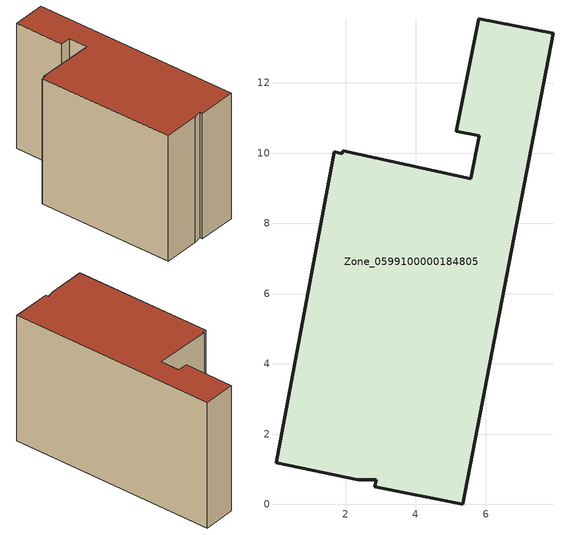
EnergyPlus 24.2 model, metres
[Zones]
Zone_0599100000184805
 floor ground (C_G): 1.93,10.07 5.57,9.27 5.81,10.5 5.16,10.63 5.8,13.83 7.91,13.41 5.34,0 2.83,0.5 2.87,0.7 2.35,0.7 0.02,1.18 1.67,10.04 1.91,9.98 z0
 wall outside (C_F): 7.91,13.41 5.8,13.83 5.16,10.63 5.81,10.5 5.57,9.27 1.93,10.07 1.91,9.98 1.67,10.04 0.02,1.18 2.35,0.7 2.87,0.7 2.83,0.5 5.34,0 7.91,13.41 z0:8.56
 roof outside (C_R): 5.57,9.27 1.93,10.07 1.91,9.98 1.67,10.04 0.02,1.18 2.35,0.7 2.87,0.7 2.83,0.5 5.34,0 7.91,13.41 5.8,13.83 5.16,10.63 5.81,10.5 z8.56
[BUILDING]
Pand.0599100000184805: North Axis=0; Terrain=City; Loads Convergence Tolerance Value=0.04; Temperature Convergence Tolerance Value=0.4; Solar Distribution=FullExterior; Maximum Number of Warmup Days=25; Minimum Number of Warmup Days=1
[Site:Location]
Rotterdam.The.Hague.AP_ZH_NLD Design_Conditions: Latitude=51.96; Longitude=4.45; Time Zone=1; Elevation=-4.5
[SITE:GROUNDTEMPERATURE:BUILDINGSURFACE]
18, 18, 18, 18, 18, 18, 18, 18, 18, 18, 18, 18
[MATERIAL] Thermal Absorptance=0.9; Solar Absorptance=0.7; Visible Absorptance=0.7
Name | Roughness | Thickness | Conductivity | Density | Specific Heat
G.TC.1975-1991 | MediumSmooth | 0.15 | 0.288461 | 540 | 1210
F.TC.1975-1991 | Rough | 0.3 | 0.230769 | 1920 | 840
R.TC.1975-1991 | MediumRough | 0.2 | 0.153846 | 1500 | 1000
[CONSTRUCTION]
C_G: G.TC.1975-1991
C_F: F.TC.1975-1991
C_R: R.TC.1975-1991
[ZONE]
Zone_0599100000184805: Type=1; Multiplier=1; Ceiling Height=Autocalculate; Volume=Autocalculate; Floor Area=autocalculate; Part of Total Floor Area=Yes
[ZONEINFILTRATION:DESIGNFLOWRATE]
Infil_Zone_0599100000184805: Zone or ZoneList or Space or SpaceList=Zone_0599100000184805; Schedule=AlwaysOn; Design Flow Rate Calculation Method=Flow/Area; Flow Rate per Floor Area=0.003; Constant Term Coefficient=1; Temperature Term Coefficient=0; Velocity Term Coefficient=0; Velocity Squared Term Coefficient=0
[HVACTEMPLATE:ZONE:IDEALLOADSAIRSYSTEM]
Zone_0599100000184805: Maximum Heating Supply Air Temperature=50; Minimum Cooling Supply Air Temperature=13; Maximum Heating Supply Air Humidity Ratio=0.0156; Minimum Cooling Supply Air Humidity Ratio=0.0077; Heating Limit=NoLimit; Cooling Limit=NoLimit; Dehumidification Control Type=ConstantSensibleHeatRatio; Cooling Sensible Heat Ratio=0.7; Dehumidification Setpoint=60; Humidification Control Type=None; Humidification Setpoint=30; Outdoor Air Method=None; Outdoor Air Flow Rate per Person=0.00944; Outdoor Air Flow Rate per Zone Floor Area=0; Outdoor Air Flow Rate per Zone=0; Demand Controlled Ventilation Type=None; Outdoor Air Economizer Type=NoEconomizer; Heat Recovery Type=None; Sensible Heat Recovery Effectiveness=0.7; Latent Heat Recovery Effectiveness=0.65
[ZONECONTROL:THERMOSTAT]
ThermostatControl_Zone_0599100000184805: Zone or ZoneList=Zone_0599100000184805; Control Type Schedule=DualSetpointControlType; Control 1=Thermostat_Zone_0599100000184805; Temperature Difference Between Cutout And Setpoint=0
[THERMOSTATSETPOINT:DUALSETPOINT]
Thermostat_Zone_0599100000184805: Heating Setpoint Temperature Schedule=HeatingSetpoint_Zone_0599100000184805; Cooling Setpoint Temperature Schedule=CoolingSetpoint_Zone_0599100000184805
[SCHEDULE:COMPACT]
HeatingSetpoint_Zone_0599100000184805: Through: 12/31, For: AllDays, Until: 24:00, 21
CoolingSetpoint_Zone_0599100000184805: Through: 12/31, For: AllDays, Until: 24:00, 24
DualSetpointControlType: Through: 12/31, For: AllDays, Until: 24:00, 4
AlwaysOn: Through: 12/31, For: AllDays, Until: 24:00, 1
